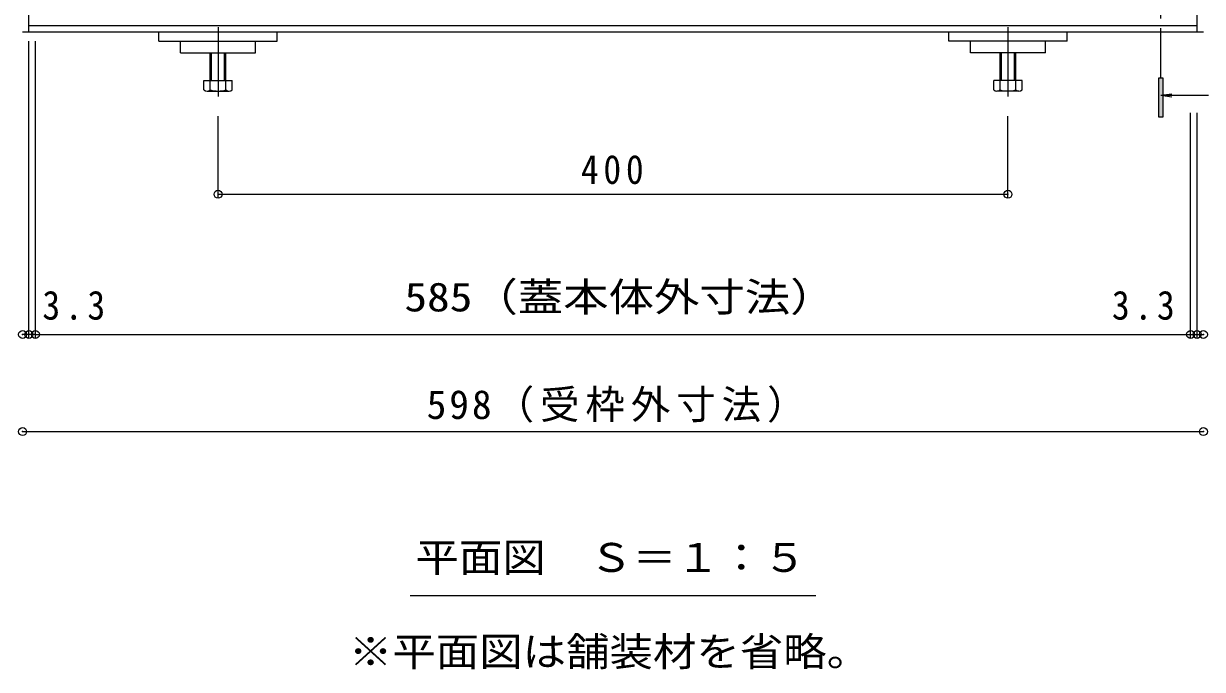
# Model space of a CAD drawing. Units: millimetres at full size, sheet at 1:5; details may follow other scales. Extents: x -1741 to 1924, y -1327 to 1336.
# Drawn here: x -1280 to -683, y -165 to 162 of the extents above; entities that cross this region are included whole.
import ezdxf
from ezdxf.enums import TextEntityAlignment as Align

# ---------------------------------------------------------------- set-up
doc = ezdxf.new("R2010")
doc.units = ezdxf.units.MM
doc.header["$LTSCALE"] = 5
doc.header["$PDMODE"] = 32
doc.header["$PDSIZE"] = 4
doc.linetypes.add('CHAIN1', pattern=[8, 5, -1, 1, -1])
doc.linetypes.add('CHAIN2', pattern=[12, 9, -1, 1, -1])
for name, color, linetype, lineweight in [('4-0_OUTLINE-0', 7, 'Continuous', 5), ('4-4_0108_天井情報・�', 7, 'Continuous', 5), ('4-5_0055_アルミ建具_', 7, 'Continuous', 5)]:
    doc.layers.add(name, color=color, linetype=linetype, lineweight=lineweight)
doc.styles.add('ＭＳ ゴシック', font='')
doc.styles.get('ＭＳ ゴシック').set_extended_font_data('MS Gothic')

msp = doc.modelspace()

# ---------------------------------------------------------------- linework, layer by layer
at = {"layer": '4-0_OUTLINE-0'}
for p, q in [((-1277.014, 157.287), (-1277.014, 330.788)), ((-685.414, 157.287), (-685.414, 330.788)), ((-682.214, 157.287), (-1280.214, 157.287)), ((-685.414, 160.487), (-1277.014, 160.487)), ((-1211.214, 152.787), (-1211.214, 157.287)), ((-751.214, 152.787), (-751.214, 157.287)), ((-1200.214, 146.787), (-1200.214, 152.787)), ((-762.214, 146.787), (-762.214, 152.787))]:
    msp.add_line(p, q, dxfattribs=at)
at = {"layer": '4-0_OUTLINE-0', "color": 4, "linetype": 'CHAIN2'}
for p, q in [((-1181.214, 159.839), (-1181.214, 124.715)), ((-781.214, 159.839), (-781.214, 124.715))]:
    msp.add_line(p, q, dxfattribs=at)
at = {"layer": '4-0_OUTLINE-0', "color": 2}
for p, q in [((-1185.214, 128.097), (-1185.214, 146.787)), ((-1184.537, 132.787), (-1184.537, 146.787)), ((-1177.89, 132.787), (-1177.89, 146.787)), ((-1177.214, 128.097), (-1177.214, 146.787)), ((-785.214, 128.097), (-785.214, 146.787)), ((-784.537, 132.787), (-784.537, 146.787)), ((-777.89, 132.787), (-777.89, 146.787)), ((-777.214, 128.097), (-777.214, 146.787)), ((-1188.404, 132.787), (-1174.024, 132.787)), ((-1188.404, 128.097), (-1188.404, 132.787)), ((-1174.024, 128.097), (-1174.024, 132.787)), ((-774.024, 132.787), (-788.404, 132.787)), ((-788.404, 128.097), (-788.404, 132.787)), ((-774.024, 128.097), (-774.024, 132.787)), ((-1186.809, 127.487), (-1175.619, 127.487)), ((-775.619, 127.487), (-786.809, 127.487))]:
    msp.add_line(p, q, dxfattribs=at)
at = {"layer": '4-0_OUTLINE-0'}
for points in [[(-1211.214, 152.787), (-1151.214, 152.787), (-1151.214, 157.287)], [(-751.214, 152.787), (-811.214, 152.787), (-811.214, 157.287)], [(-1200.214, 146.787), (-1162.214, 146.787), (-1162.214, 152.787)], [(-762.214, 146.787), (-800.214, 146.787), (-800.214, 152.787)]]:
    msp.add_lwpolyline(points, dxfattribs=at)
at = {"layer": '4-0_OUTLINE-0', "color": 2}
for centre, radius, start, end in [((-1186.809, 129.877), 2.39, 228.13611, 311.86389), ((-1181.214, 140.906), 13.418, 252.6564, 287.3436), ((-1175.619, 129.877), 2.39, 228.13611, 311.86389), ((-786.809, 129.877), 2.39, 228.13611, 311.86389), ((-781.214, 140.906), 13.418, 252.6564, 287.3436), ((-775.619, 129.877), 2.39, 228.13611, 311.86389)]:
    msp.add_arc(centre, radius, start, end, dxfattribs=at)
at = {"layer": '4-4_0108_天井情報・�'}
for p, q in [((-1277.014, 2.713), (-1277.014, 152.787)), ((-1273.714, 2.713), (-1273.714, 152.787)), ((-1181.214, 73.736), (-1181.214, 114.715)), ((-781.214, 73.736), (-781.214, 114.715)), ((-688.714, 2.713), (-688.714, 116.37)), ((-685.414, 2.713), (-685.414, 116.37)), ((-1181.214, 75.236), (-781.214, 75.236)), ((-1277.014, 4.213), (-1280.214, 4.213)), ((-1273.714, 4.213), (-1277.014, 4.213)), ((-1273.714, 4.213), (-688.714, 4.213)), ((-688.714, 4.213), (-685.414, 4.213)), ((-685.414, 4.213), (-682.214, 4.213)), ((-1280.214, -44.928), (-682.214, -44.928))]:
    msp.add_line(p, q, dxfattribs=at)
for p in [(-1181.214, 75.236), (-781.214, 75.236), (-1280.214, 4.213), (-1277.014, 4.213), (-1273.714, 4.213), (-688.714, 4.213), (-685.414, 4.213), (-682.214, 4.213), (-1280.214, -44.928), (-682.214, -44.928)]:
    msp.add_point(p, dxfattribs=at)
at = {"layer": '4-5_0055_アルミ建具_', "color": 4, "linetype": 'CHAIN1'}
msp.add_line((-703.737, 134.237), (-703.737, 178.717), dxfattribs=at)
at = {"layer": '4-5_0055_アルミ建具_', "color": 4}
for p, q in [((-704.737, 114.237), (-704.737, 134.237)), ((-703.737, 125.314), (-698.132, 126.052)), ((-703.737, 125.314), (-679.596, 125.314)), ((-703.737, 125.314), (-698.132, 124.576))]:
    msp.add_line(p, q, dxfattribs=at)
at = {"layer": '4-5_0055_アルミ建具_'}
msp.add_line((-1083.896, -127.878), (-878.531, -127.878), dxfattribs=at)
at = {"layer": '4-5_0055_アルミ建具_', "color": 4}
msp.add_lwpolyline([(-704.737, 134.237), (-702.737, 134.237), (-702.737, 114.237), (-704.737, 114.237)], dxfattribs=at)
msp.add_solid([(-704.737, 134.237), (-704.737, 114.237), (-702.737, 134.237), (-702.737, 114.237)], dxfattribs=at)

# ---------------------------------------------------------------- texts
at = {"layer": '4-4_0108_天井情報・�', "color": 2, "style": 'ＭＳ ゴシック', "width": 1.15}
msp.add_text('585（蓋本体外寸法）', height=14.66, dxfattribs=at).set_placement((-1086.839, 11.513), align=Align.BOTTOM_LEFT)
at = {"layer": '4-4_0108_天井情報・�', "color": 2, "char_height": 14.66, "attachment_point": 7, "style": 'ＭＳ ゴシック'}
for s, insert in [('\\T1.27;\\W0.9;400', (-997.464, 80.236)), ('\\T1.27;\\W0.9;3.3', (-1270.185, 11.513)), ('\\T1.27;\\W0.9;3.3', (-728.544, 11.513)), ('\\T1.15;598（受枠外寸法）', (-1075.589, -40.467))]:
    msp.add_mtext(s, dxfattribs=dict(at, insert=insert))
at = {"layer": '4-5_0055_アルミ建具_', "color": 2, "style": 'ＭＳ ゴシック', "width": 1.1}
for s, p in [('平面図\u3000Ｓ＝１：５', (-1081.214, -120.378)), ('※平面図は舗装材を省略。', (-1114.964, -168.073))]:
    msp.add_text(s, height=14.66, dxfattribs=at).set_placement(p, align=Align.BOTTOM_LEFT)

doc.saveas('drawing.dxf')
